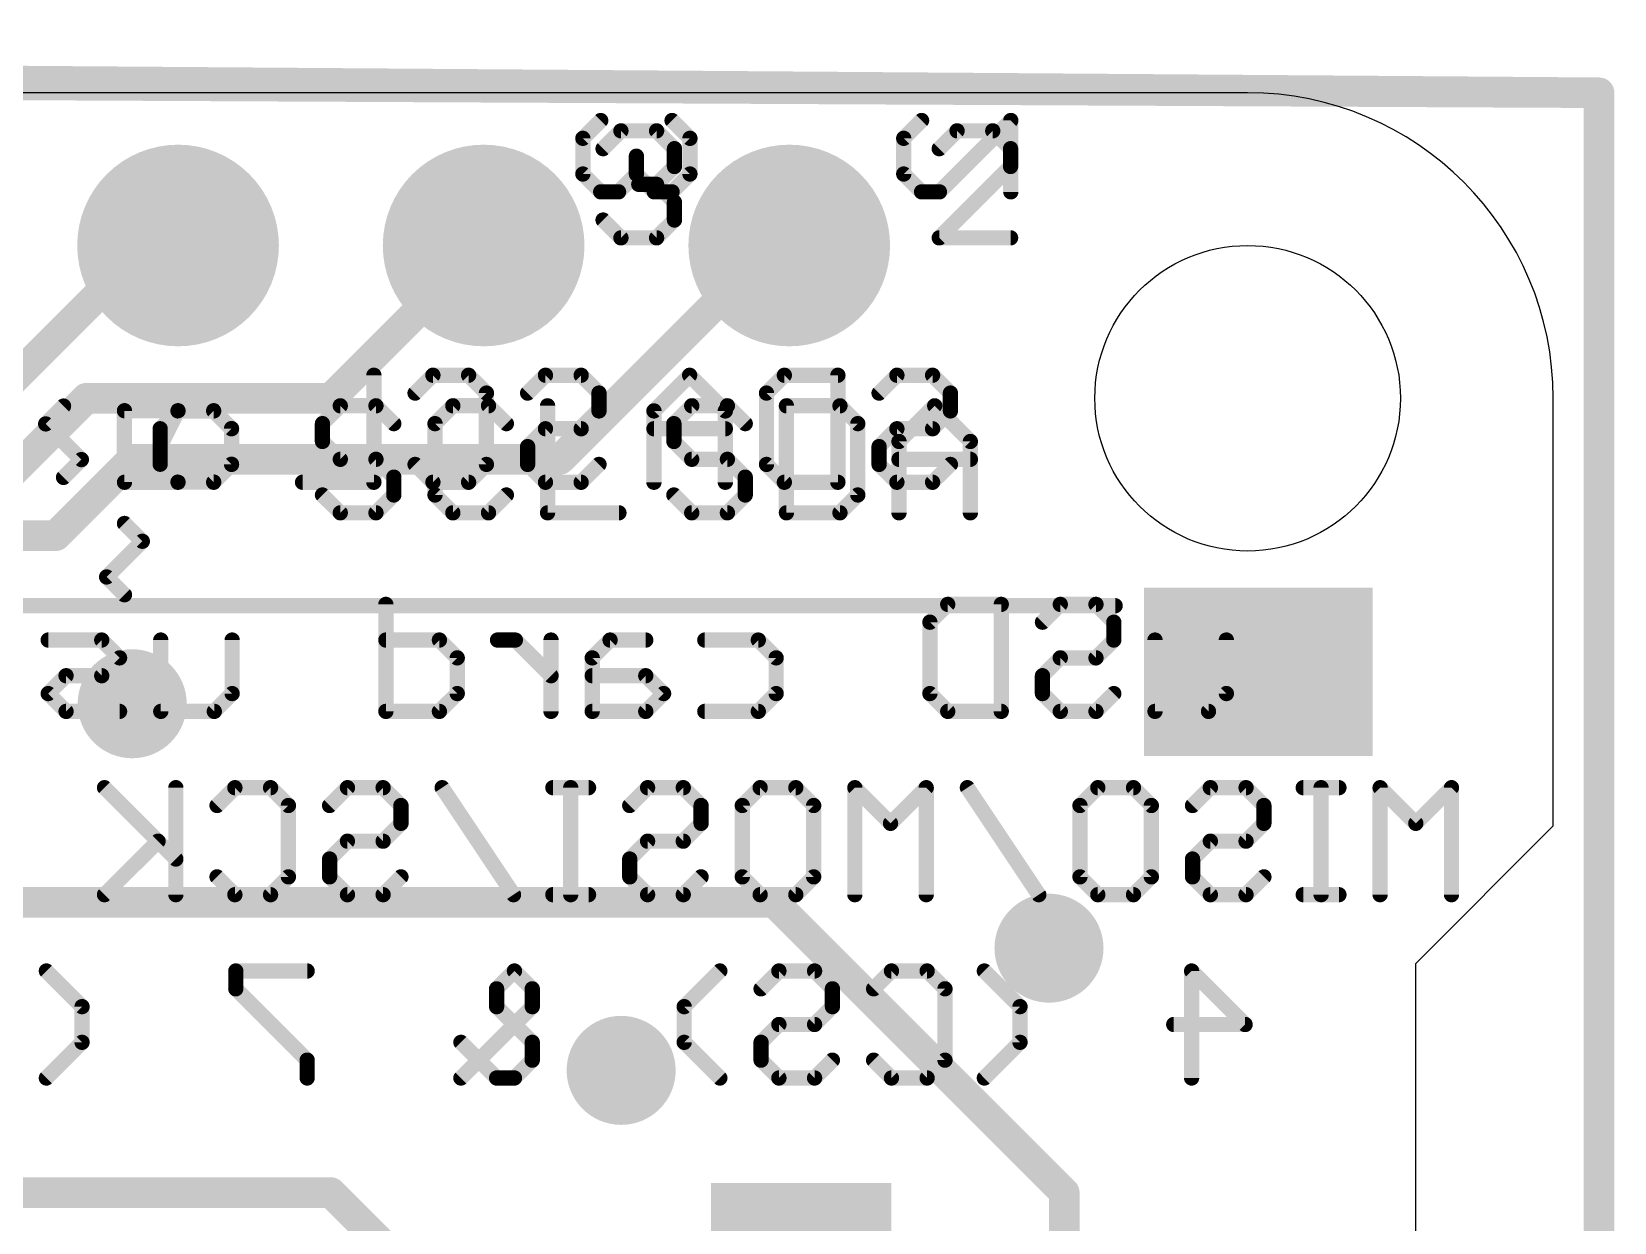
# Model space of a CAD drawing. Extents: x -0.4 to 51.3, y -0.4 to 23.4.
# Drawn here: x 38.15 to 51.31, y 13.47 to 23.37 of the extents above; entities that cross this region are included whole.
import ezdxf

# ---------------------------------------------------------------- set-up
doc = ezdxf.new("R2010")
doc.units = 0
for name, color, linetype in [('1', 12, 'CONTINUOUS'), ('16', 132, 'CONTINUOUS'), ('17', 110, 'CONTINUOUS'), ('18', 110, 'CONTINUOUS'), ('20', 53, 'CONTINUOUS'), ('21', 40, 'CONTINUOUS'), ('22', 6, 'CONTINUOUS')]:
    doc.layers.add(name, color=color, linetype=linetype)

# ---------------------------------------------------------------- blocks, each defined once
blk = doc.blocks.new('ROUNDP')
at = {"const_width": 0.5}
blk.add_lwpolyline([(0, -0.25, 1), (0, 0.25, 1), (0, -0.25)], format="xyb", dxfattribs=at)
blk = doc.blocks.new('RECT')
blk.add_solid([(-0.5, -0.5), (0.5, -0.5), (-0.5, 0.5), (0.5, 0.5)])
blk = doc.blocks.new('ROUNDV')
at = {"const_width": 0.5}
blk.add_lwpolyline([(0, -0.25, 1), (0, 0.25, 1), (0, -0.25)], format="xyb", dxfattribs=at)

msp = doc.modelspace()

# ---------------------------------------------------------------- linework, layer by layer
at = {"layer": '1', "const_width": 0.254}
for points in [[(51.181, 22.86), (-0.254, 23.241)], [(51.181, 0), (51.181, 22.86)], [(44.323, 16.129), (36.703, 16.129)], [(46.736, 13.716), (44.323, 16.129)], [(32.258, 13.716), (40.64, 13.716)], [(40.64, 13.716), (42.037, 12.319)], [(46.736, 6.477), (46.736, 13.716)]]:
    msp.add_lwpolyline(points, dxfattribs=at)
at = {"layer": '1', "const_width": 0.127}
for points in [[(51.2445, 22.86, 1), (51.1175, 22.86)], [(51.1805, 22.7965, 1), (51.1815, 22.9235)], [(44.3679, 16.1739, 1), (44.2781, 16.0841)], [(44.323, 16.0655, 1), (44.323, 16.1925)], [(40.6849, 13.7609, 1), (40.5951, 13.6711)], [(40.64, 13.6525, 1), (40.64, 13.7795)], [(46.7995, 13.716, 1), (46.6725, 13.716)], [(46.6911, 13.6711, 1), (46.7809, 13.7609)]]:
    msp.add_lwpolyline(points, format="xyb", dxfattribs=at)
at = {"layer": '16', "const_width": 0.254}
for points in [[(51.181, 22.86), (-0.254, 23.114)], [(51.181, 0), (51.181, 22.86)], [(39.116, 21.59), (37.846, 20.32)], [(39.37, 21.59), (39.116, 21.59)], [(39.497, 21.59), (39.37, 21.59)], [(40.64, 20.32), (41.91, 21.59)], [(42.545, 19.812), (44.323, 21.59)], [(44.45, 21.59), (43.942, 21.59)], [(44.323, 21.59), (44.45, 21.59)], [(37.973, 19.685), (38.608, 20.32)], [(38.608, 20.32), (40.64, 20.32)], [(38.354, 19.177), (38.989, 19.812)], [(38.989, 19.812), (42.545, 19.812)], [(37.084, 19.177), (38.354, 19.177)]]:
    msp.add_lwpolyline(points, dxfattribs=at)
at = {"layer": '16', "const_width": 0.127}
for points in [[(51.2445, 22.86, 1), (51.1175, 22.86)], [(51.1807, 22.7965, 1), (51.1813, 22.9235)], [(39.116, 21.6535, 1), (39.116, 21.5265)], [(39.1609, 21.5451, 1), (39.0711, 21.6349)], [(39.37, 21.6535, 1), (39.37, 21.5265)], [(39.37, 21.5265, 1), (39.37, 21.6535)], [(39.497, 21.5265, 1), (39.497, 21.6535)], [(41.9549, 21.5451, 1), (41.8651, 21.6349)], [(43.942, 21.6535, 1), (43.942, 21.5265)], [(44.323, 21.6535, 1), (44.323, 21.5265)], [(44.3679, 21.5451, 1), (44.2781, 21.6349)], [(44.45, 21.5265, 1), (44.45, 21.6535)], [(44.45, 21.5265, 1), (44.45, 21.6535)], [(38.608, 20.3835, 1), (38.608, 20.2565)], [(38.6529, 20.2751, 1), (38.5631, 20.3649)], [(40.5951, 20.3649, 1), (40.6849, 20.2751)], [(40.64, 20.2565, 1), (40.64, 20.3835)], [(38.989, 19.8755, 1), (38.989, 19.7485)], [(39.0339, 19.7671, 1), (38.9441, 19.8569)], [(42.5001, 19.8569, 1), (42.5899, 19.7671)], [(42.545, 19.7485, 1), (42.545, 19.8755)], [(38.3091, 19.2219, 1), (38.3989, 19.1321)], [(38.354, 19.1135, 1), (38.354, 19.2405)]]:
    msp.add_lwpolyline(points, format="xyb", dxfattribs=at)
at = {"layer": '20'}
for p, q in [((48.26, 22.86), (2.54, 22.86)), ((50.8, 16.764), (50.8, 20.32)), ((49.657, 15.621), (50.8, 16.764)), ((49.657, 4.572), (49.657, 15.621))]:
    msp.add_line(p, q, dxfattribs=at)
msp.add_circle((48.26, 20.32), 1.27, dxfattribs=at)
msp.add_arc((48.26, 20.32), 2.54, 0, 90, dxfattribs=at)
at = {"layer": '21', "const_width": 0.127}
for points in [[(42.9027, 22.395), (43.051, 22.5433)], [(43.051, 22.5433), (43.3476, 22.5433)], [(43.3476, 22.5433), (43.4959, 22.395)], [(45.845, 22.5433), (45.6967, 22.395)], [(46.1416, 22.5433), (45.845, 22.5433)], [(46.2899, 22.395), (46.1416, 22.5433)], [(43.4959, 22.395), (43.4959, 22.2467)], [(46.2899, 22.2467), (46.2899, 22.395)], [(43.4959, 22.2467), (43.3476, 22.0984)], [(45.6967, 21.6535), (46.2899, 22.2467)], [(43.3476, 22.0984), (43.1993, 22.0984)], [(43.3476, 22.0984), (43.4959, 21.9501)], [(43.4959, 21.9501), (43.4959, 21.8018)], [(43.051, 21.6535), (42.9027, 21.8018)], [(43.4959, 21.8018), (43.3476, 21.6535)], [(43.3476, 21.6535), (43.051, 21.6535)], [(46.2899, 21.6535), (45.6967, 21.6535)], [(38.9247, 20.2147), (38.9247, 19.6215)], [(39.2213, 20.0664), (39.3696, 20.2147)], [(39.3696, 20.2147), (39.6662, 20.2147)], [(39.6662, 20.2147), (39.8145, 20.0664)], [(40.7185, 20.2573), (40.5702, 20.109)], [(41.0151, 20.2573), (40.7185, 20.2573)], [(41.1634, 20.109), (41.0151, 20.2573)], [(41.654, 20.2573), (41.5057, 20.109)], [(41.9506, 20.2573), (41.654, 20.2573)], [(42.0989, 20.109), (41.9506, 20.2573)], [(42.4413, 20.2573), (42.4413, 19.3675)], [(43.6395, 20.2573), (43.4912, 20.109)], [(43.9361, 20.2573), (43.6395, 20.2573)], [(44.0844, 20.109), (43.9361, 20.2573)], [(44.4267, 20.2573), (44.4267, 19.3675)], [(44.8716, 20.2573), (44.4267, 20.2573)], [(45.0199, 20.109), (44.8716, 20.2573)], [(45.3623, 19.9607), (45.6588, 20.2573)], [(45.6588, 20.2573), (45.9554, 19.9607)], [(39.2213, 19.9181), (39.2213, 20.0664)], [(39.8145, 20.0664), (39.8145, 19.7698)], [(40.5702, 20.109), (40.5702, 19.9607)], [(41.5057, 20.109), (41.5057, 19.5158)], [(43.4912, 20.109), (43.4912, 19.9607)], [(45.0199, 19.5158), (45.0199, 20.109)], [(40.5702, 19.9607), (40.7185, 19.8124)], [(43.4912, 19.9607), (43.6395, 19.8124)], [(45.3623, 19.3675), (45.3623, 19.9607)], [(45.9554, 19.9607), (45.9554, 19.3675)], [(39.3696, 19.6215), (39.2213, 19.9181)], [(40.7185, 19.8124), (41.0151, 19.8124)], [(41.0151, 19.8124), (41.1634, 19.6641)], [(43.6395, 19.8124), (43.9361, 19.8124)], [(43.9361, 19.8124), (44.0844, 19.6641)], [(45.3623, 19.8124), (45.9554, 19.8124)], [(39.8145, 19.7698), (39.6662, 19.6215)], [(38.9247, 19.6215), (39.3696, 19.6215)], [(41.1634, 19.6641), (41.1634, 19.5158)], [(44.0844, 19.6641), (44.0844, 19.5158)], [(40.7185, 19.3675), (40.5702, 19.5158)], [(41.1634, 19.5158), (41.0151, 19.3675)], [(41.5057, 19.5158), (41.654, 19.3675)], [(41.9506, 19.3675), (42.0989, 19.5158)], [(43.6395, 19.3675), (43.4912, 19.5158)], [(44.0844, 19.5158), (43.9361, 19.3675)], [(44.8716, 19.3675), (45.0199, 19.5158)], [(39.073, 19.1309), (38.9247, 19.2792)], [(41.0151, 19.3675), (40.7185, 19.3675)], [(41.654, 19.3675), (41.9506, 19.3675)], [(42.4413, 19.3675), (43.0344, 19.3675)], [(43.9361, 19.3675), (43.6395, 19.3675)], [(44.4267, 19.3675), (44.8716, 19.3675)], [(38.7764, 18.8343), (39.073, 19.1309)], [(38.9247, 18.686), (38.7764, 18.8343)], [(33.809, 18.595), (47.159, 18.595)]]:
    msp.add_lwpolyline(points, dxfattribs=at)
at = {"layer": '21', "const_width": 0.0635}
for points in [[(43.051, 22.575, 1), (43.051, 22.5115)], [(43.0735, 22.5208, 1), (43.0286, 22.5657)], [(43.3701, 22.5657, 1), (43.3252, 22.5208)], [(43.3476, 22.5115, 1), (43.3476, 22.575)], [(45.845, 22.575, 1), (45.845, 22.5115)], [(45.8675, 22.5208, 1), (45.8226, 22.5657)], [(46.1641, 22.5657, 1), (46.1192, 22.5208)], [(46.1416, 22.5115, 1), (46.1416, 22.575)], [(42.8803, 22.4174, 1), (42.9252, 22.3725)], [(43.5277, 22.395, 1), (43.4642, 22.395)], [(43.4735, 22.3725, 1), (43.5184, 22.4174)], [(45.6743, 22.4174, 1), (45.7192, 22.3725)], [(46.3217, 22.395, 1), (46.2582, 22.395)], [(46.2675, 22.3725, 1), (46.3124, 22.4174)], [(43.4642, 22.2467, 1), (43.5277, 22.2467)], [(43.5184, 22.2242, 1), (43.4735, 22.2691)], [(46.2582, 22.2467, 1), (46.3217, 22.2467)], [(46.3124, 22.2242, 1), (46.2675, 22.2691)], [(43.1993, 22.1301, 1), (43.1993, 22.0666)], [(43.3701, 22.1208, 1), (43.3252, 22.0759)], [(43.3252, 22.1208, 1), (43.3701, 22.0759)], [(43.3476, 22.0666, 1), (43.3476, 22.1301)], [(43.5277, 21.9501, 1), (43.4642, 21.9501)], [(43.4735, 21.9276, 1), (43.5184, 21.9725)], [(42.9252, 21.8242, 1), (42.8803, 21.7793)], [(43.5184, 21.7793, 1), (43.4735, 21.8242)], [(43.051, 21.6852, 1), (43.051, 21.6218)], [(43.0286, 21.631, 1), (43.0735, 21.676)], [(43.3252, 21.676, 1), (43.3701, 21.631)], [(43.3476, 21.6218, 1), (43.3476, 21.6852)], [(43.4642, 21.8018, 1), (43.5277, 21.8018)], [(45.6967, 21.6852, 1), (45.6967, 21.6218)], [(45.6743, 21.676, 1), (45.7192, 21.631)], [(46.2899, 21.6218, 1), (46.2899, 21.6852)], [(38.9565, 20.2147, 1), (38.893, 20.2147)], [(39.3696, 20.2464, 1), (39.3696, 20.1829)], [(39.3921, 20.1922, 1), (39.3472, 20.2371)], [(39.6887, 20.2371, 1), (39.6438, 20.1922)], [(39.6662, 20.1829, 1), (39.6662, 20.2464)], [(40.7185, 20.289, 1), (40.7185, 20.2255)], [(40.741, 20.2348, 1), (40.6961, 20.2797)], [(41.0376, 20.2797, 1), (40.9926, 20.2348)], [(41.0151, 20.2255, 1), (41.0151, 20.289)], [(41.654, 20.289, 1), (41.654, 20.2255)], [(41.6765, 20.2348, 1), (41.6316, 20.2797)], [(41.9731, 20.2797, 1), (41.9282, 20.2348)], [(41.9506, 20.2255, 1), (41.9506, 20.289)], [(42.473, 20.2573, 1), (42.4095, 20.2573)], [(43.6395, 20.289, 1), (43.6395, 20.2255)], [(43.662, 20.2348, 1), (43.6171, 20.2797)], [(43.9586, 20.2797, 1), (43.9136, 20.2348)], [(43.9361, 20.2255, 1), (43.9361, 20.289)], [(44.4585, 20.2573, 1), (44.395, 20.2573)], [(44.4267, 20.289, 1), (44.4267, 20.2255)], [(44.8941, 20.2797, 1), (44.8492, 20.2348)], [(44.8716, 20.2255, 1), (44.8716, 20.289)], [(45.6813, 20.2797, 1), (45.6364, 20.2348)], [(45.6813, 20.2348, 1), (45.6364, 20.2797)], [(39.2531, 20.0664, 1), (39.1896, 20.0664)], [(39.8463, 20.0664, 1), (39.7828, 20.0664)], [(40.602, 20.109, 1), (40.5385, 20.109)], [(40.5478, 20.1314, 1), (40.5927, 20.0865)], [(41.1409, 20.0865, 1), (41.1858, 20.1314)], [(41.5375, 20.109, 1), (41.474, 20.109)], [(41.4833, 20.1314, 1), (41.5282, 20.0865)], [(42.0765, 20.0865, 1), (42.1214, 20.1314)], [(43.523, 20.109, 1), (43.4595, 20.109)], [(43.4688, 20.1314, 1), (43.5137, 20.0865)], [(44.0619, 20.0865, 1), (44.1068, 20.1314)], [(45.0517, 20.109, 1), (44.9882, 20.109)], [(44.9975, 20.0865, 1), (45.0424, 20.1314)], [(39.1989, 20.0888, 1), (39.2438, 20.0439)], [(39.792, 20.0439, 1), (39.837, 20.0888)], [(40.5927, 19.9831, 1), (40.5478, 19.9382)], [(43.5137, 19.9831, 1), (43.4688, 19.9382)], [(45.394, 19.9607, 1), (45.3305, 19.9607)], [(45.3398, 19.9831, 1), (45.3847, 19.9382)], [(45.9872, 19.9607, 1), (45.9237, 19.9607)], [(45.933, 19.9382, 1), (45.9779, 19.9831)], [(39.2497, 19.9323, 1), (39.1929, 19.9039)], [(39.1896, 19.9181, 1), (39.2531, 19.9181)], [(40.5385, 19.9607, 1), (40.602, 19.9607)], [(40.7185, 19.8441, 1), (40.7185, 19.7806)], [(40.6961, 19.7899, 1), (40.741, 19.8348)], [(41.0376, 19.8348, 1), (40.9926, 19.7899)], [(41.0151, 19.7806, 1), (41.0151, 19.8441)], [(43.4595, 19.9607, 1), (43.523, 19.9607)], [(43.6395, 19.8441, 1), (43.6395, 19.7806)], [(43.6171, 19.7899, 1), (43.662, 19.8348)], [(43.9586, 19.8348, 1), (43.9136, 19.7899)], [(43.9361, 19.7806, 1), (43.9361, 19.8441)], [(45.3623, 19.8441, 1), (45.3623, 19.7806)], [(45.9554, 19.7806, 1), (45.9554, 19.8441)], [(39.7828, 19.7698, 1), (39.8463, 19.7698)], [(39.837, 19.7473, 1), (39.792, 19.7922)], [(38.9247, 19.6532, 1), (38.9247, 19.5898)], [(38.893, 19.6215, 1), (38.9565, 19.6215)], [(39.3412, 19.6073, 1), (39.398, 19.6357)], [(39.3696, 19.5898, 1), (39.3696, 19.6532)], [(39.6438, 19.644, 1), (39.6887, 19.599)], [(41.1951, 19.6641, 1), (41.1316, 19.6641)], [(41.1409, 19.6416, 1), (41.1858, 19.6865)], [(44.1161, 19.6641, 1), (44.0526, 19.6641)], [(44.0619, 19.6416, 1), (44.1068, 19.6865)], [(40.5927, 19.5382, 1), (40.5478, 19.4933)], [(41.1316, 19.5158, 1), (41.1951, 19.5158)], [(41.1858, 19.4933, 1), (41.1409, 19.5382)], [(41.474, 19.5158, 1), (41.5375, 19.5158)], [(41.5282, 19.5382, 1), (41.4833, 19.4933)], [(42.1214, 19.4933, 1), (42.0765, 19.5382)], [(43.5137, 19.5382, 1), (43.4688, 19.4933)], [(44.0526, 19.5158, 1), (44.1161, 19.5158)], [(44.1068, 19.4933, 1), (44.0619, 19.5382)], [(44.9882, 19.5158, 1), (45.0517, 19.5158)], [(45.0424, 19.4933, 1), (44.9975, 19.5382)], [(38.9472, 19.3016, 1), (38.9023, 19.2567)], [(40.7185, 19.3992, 1), (40.7185, 19.3358)], [(40.6961, 19.345, 1), (40.741, 19.39)], [(40.9926, 19.39, 1), (41.0376, 19.345)], [(41.0151, 19.3358, 1), (41.0151, 19.3992)], [(41.654, 19.3992, 1), (41.654, 19.3358)], [(41.6316, 19.345, 1), (41.6765, 19.39)], [(41.9282, 19.39, 1), (41.9731, 19.345)], [(41.9506, 19.3358, 1), (41.9506, 19.3992)], [(42.4095, 19.3675, 1), (42.473, 19.3675)], [(42.4413, 19.3992, 1), (42.4413, 19.3358)], [(43.0344, 19.3358, 1), (43.0344, 19.3992)], [(43.6395, 19.3992, 1), (43.6395, 19.3358)], [(43.6171, 19.345, 1), (43.662, 19.39)], [(43.9136, 19.39, 1), (43.9586, 19.345)], [(43.9361, 19.3358, 1), (43.9361, 19.3992)], [(44.4267, 19.3992, 1), (44.4267, 19.3358)], [(44.395, 19.3675, 1), (44.4585, 19.3675)], [(44.8492, 19.39, 1), (44.8941, 19.345)], [(44.8716, 19.3358, 1), (44.8716, 19.3992)], [(45.3305, 19.3675, 1), (45.394, 19.3675)], [(45.9237, 19.3675, 1), (45.9872, 19.3675)], [(39.0955, 19.1084, 1), (39.0506, 19.1533)], [(39.0506, 19.1084, 1), (39.0955, 19.1533)], [(38.7989, 18.8567, 1), (38.754, 18.8118)], [(38.754, 18.8567, 1), (38.7989, 18.8118)], [(38.9023, 18.6635, 1), (38.9472, 18.7084)], [(47.159, 18.5633, 1), (47.159, 18.6268)]]:
    msp.add_lwpolyline(points, format="xyb", dxfattribs=at)
at = {"layer": '22', "const_width": 0.127}
for points in [[(42.883, 22.6293), (42.7347, 22.481)], [(43.6245, 22.481), (43.4762, 22.6293)], [(45.4017, 22.481), (45.55, 22.6293)], [(46.2915, 22.6293), (45.6983, 22.0361)], [(46.2915, 22.0361), (46.2915, 22.6293)], [(42.7347, 22.481), (42.7347, 22.1844)], [(43.6245, 22.1844), (43.6245, 22.481)], [(45.4017, 22.1844), (45.4017, 22.481)], [(43.1796, 22.1844), (43.1796, 22.3327)], [(42.7347, 22.1844), (42.883, 22.0361)], [(43.0313, 22.0361), (43.1796, 22.1844)], [(43.1796, 22.1844), (43.3279, 22.0361)], [(43.4762, 22.0361), (43.6245, 22.1844)], [(45.55, 22.0361), (45.4017, 22.1844)], [(42.883, 22.0361), (43.0313, 22.0361)], [(43.3279, 22.0361), (43.4762, 22.0361)], [(45.6983, 22.0361), (45.55, 22.0361)], [(40.9977, 20.5113), (40.9977, 19.6215)], [(41.3401, 20.363), (41.4884, 20.5113)], [(41.4884, 20.5113), (41.785, 20.5113)], [(41.785, 20.5113), (41.9333, 20.363)], [(42.2756, 20.363), (42.4239, 20.5113)], [(42.4239, 20.5113), (42.7205, 20.5113)], [(42.7205, 20.5113), (42.8688, 20.363)], [(43.6222, 20.5113), (43.3256, 20.2147)], [(43.9187, 20.2147), (43.6222, 20.5113)], [(44.2611, 20.363), (44.4094, 20.5113)], [(44.4094, 20.5113), (44.8543, 20.5113)], [(44.8543, 20.5113), (44.8543, 19.6215)], [(45.1966, 20.363), (45.3449, 20.5113)], [(45.3449, 20.5113), (45.6415, 20.5113)], [(45.6415, 20.5113), (45.7898, 20.363)], [(41.9333, 20.363), (41.9333, 19.7698)], [(42.8688, 20.363), (42.8688, 20.2147)], [(44.2611, 19.7698), (44.2611, 20.363)], [(45.7898, 20.363), (45.7898, 20.2147)], [(38.27, 20.1066), (38.4183, 20.2549)], [(38.9247, 19.6231), (38.9247, 20.2163)], [(38.9247, 20.2163), (39.3696, 20.2163)], [(39.3696, 20.2163), (39.2213, 19.9197)], [(39.8145, 20.068), (39.6662, 20.2163)], [(42.8688, 20.2147), (42.7205, 20.0664)], [(43.3256, 20.2147), (43.3256, 19.6215)], [(43.9187, 19.6215), (43.9187, 20.2147)], [(45.7898, 20.2147), (45.6415, 20.0664)], [(38.5666, 19.81), (38.27, 20.1066)], [(39.8145, 19.7714), (39.8145, 20.068)], [(42.4239, 20.0664), (42.2756, 19.9181)], [(42.7205, 20.0664), (42.4239, 20.0664)], [(43.9187, 20.0664), (43.3256, 20.0664)], [(45.3449, 20.0664), (45.1966, 19.9181)], [(45.6415, 20.0664), (45.3449, 20.0664)], [(38.4183, 19.6617), (38.5666, 19.81)], [(39.2213, 19.9197), (39.2213, 19.7714)], [(42.2756, 19.9181), (42.2756, 19.7698)], [(45.1966, 19.9181), (45.1966, 19.7698)], [(39.2213, 19.7714), (39.3696, 19.6231)], [(39.6662, 19.6231), (39.8145, 19.7714)], [(41.4884, 19.6215), (41.3401, 19.7698)], [(41.9333, 19.7698), (41.785, 19.6215)], [(42.2756, 19.7698), (42.4239, 19.6215)], [(42.7205, 19.6215), (42.8688, 19.7698)], [(44.4094, 19.6215), (44.2611, 19.7698)], [(45.1966, 19.7698), (45.3449, 19.6215)], [(45.6415, 19.6215), (45.7898, 19.7698)], [(39.3696, 19.6231), (39.6662, 19.6231)], [(40.9977, 19.6215), (40.4046, 19.6215)], [(41.785, 19.6215), (41.4884, 19.6215)], [(42.4239, 19.6215), (42.7205, 19.6215)], [(44.8543, 19.6215), (44.4094, 19.6215)], [(45.3449, 19.6215), (45.6415, 19.6215)], [(41.0974, 18.6063), (41.0974, 17.7165)], [(45.6191, 18.458), (45.7674, 18.6063)], [(45.7674, 18.6063), (46.2123, 18.6063)], [(46.2123, 18.6063), (46.2123, 17.7165)], [(46.5546, 18.458), (46.7029, 18.6063)], [(46.7029, 18.6063), (46.9995, 18.6063)], [(46.9995, 18.6063), (47.1478, 18.458)], [(45.6191, 17.8648), (45.6191, 18.458)], [(47.1478, 18.458), (47.1478, 18.3097)], [(38.7357, 18.3097), (38.2909, 18.3097)], [(38.884, 18.1614), (38.7357, 18.3097)], [(39.2264, 17.7165), (39.2264, 18.3097)], [(39.8196, 18.3097), (39.8196, 17.8648)], [(41.5423, 18.3097), (41.0974, 18.3097)], [(41.6906, 18.1614), (41.5423, 18.3097)], [(42.1736, 18.3097), (42.0253, 18.3097)], [(42.4702, 18.0131), (42.1736, 18.3097)], [(42.4702, 17.7165), (42.4702, 18.3097)], [(42.9608, 18.3097), (42.8125, 18.1614)], [(43.2574, 18.3097), (42.9608, 18.3097)], [(43.7481, 18.3097), (44.1929, 18.3097)], [(44.1929, 18.3097), (44.3412, 18.1614)], [(47.1478, 18.3097), (46.9995, 18.1614)], [(47.4901, 17.7165), (47.4901, 18.3097)], [(48.0833, 18.3097), (48.0833, 17.8648)], [(38.7357, 18.0131), (38.884, 18.1614)], [(41.6906, 17.8648), (41.6906, 18.1614)], [(42.8125, 18.1614), (42.8125, 17.7165)], [(44.3412, 18.1614), (44.3412, 17.8648)], [(46.7029, 18.1614), (46.5546, 18.0131)], [(46.9995, 18.1614), (46.7029, 18.1614)], [(38.2909, 17.8648), (38.4392, 18.0131)], [(38.4392, 18.0131), (38.7357, 18.0131)], [(43.2574, 18.0131), (42.8125, 18.0131)], [(43.4057, 17.8648), (43.2574, 18.0131)], [(46.5546, 18.0131), (46.5546, 17.8648)], [(38.4392, 17.7165), (38.2909, 17.8648)], [(39.8196, 17.8648), (39.6713, 17.7165)], [(41.5423, 17.7165), (41.6906, 17.8648)], [(43.2574, 17.7165), (43.4057, 17.8648)], [(44.3412, 17.8648), (44.1929, 17.7165)], [(45.7674, 17.7165), (45.6191, 17.8648)], [(46.5546, 17.8648), (46.7029, 17.7165)], [(46.9995, 17.7165), (47.1478, 17.8648)], [(48.0833, 17.8648), (47.935, 17.7165)], [(38.884, 17.7165), (38.4392, 17.7165)], [(39.6713, 17.7165), (39.2264, 17.7165)], [(41.0974, 17.7165), (41.5423, 17.7165)], [(42.8125, 17.7165), (43.2574, 17.7165)], [(44.1929, 17.7165), (43.7481, 17.7165)], [(46.2123, 17.7165), (45.7674, 17.7165)], [(46.7029, 17.7165), (46.9995, 17.7165)], [(47.935, 17.7165), (47.4901, 17.7165)], [(39.3518, 16.4891), (38.7586, 17.0823)], [(39.3518, 17.0823), (39.3518, 16.1925)], [(39.6941, 16.934), (39.8424, 17.0823)], [(39.8424, 17.0823), (40.139, 17.0823)], [(40.139, 17.0823), (40.2873, 16.934)], [(40.6297, 16.934), (40.778, 17.0823)], [(40.778, 17.0823), (41.0745, 17.0823)], [(41.0745, 17.0823), (41.2228, 16.934)], [(42.1583, 16.1925), (41.5652, 17.0823)], [(42.782, 17.0823), (42.4854, 17.0823)], [(42.6337, 16.1925), (42.6337, 17.0823)], [(43.1244, 16.934), (43.2727, 17.0823)], [(43.2727, 17.0823), (43.5693, 17.0823)], [(43.5693, 17.0823), (43.7175, 16.934)], [(44.0599, 16.934), (44.2082, 17.0823)], [(44.2082, 17.0823), (44.5048, 17.0823)], [(44.5048, 17.0823), (44.6531, 16.934)], [(45.292, 16.7857), (44.9954, 17.0823)], [(44.9954, 17.0823), (44.9954, 16.1925)], [(45.5886, 17.0823), (45.292, 16.7857)], [(45.5886, 16.1925), (45.5886, 17.0823)], [(46.5241, 16.1925), (45.9309, 17.0823)], [(46.8665, 16.934), (47.0147, 17.0823)], [(47.0147, 17.0823), (47.3113, 17.0823)], [(47.3113, 17.0823), (47.4596, 16.934)], [(47.802, 16.934), (47.9503, 17.0823)], [(47.9503, 17.0823), (48.2469, 17.0823)], [(48.2469, 17.0823), (48.3951, 16.934)], [(49.0188, 17.0823), (48.7222, 17.0823)], [(48.8705, 16.1925), (48.8705, 17.0823)], [(49.6578, 16.7857), (49.3612, 17.0823)], [(49.3612, 17.0823), (49.3612, 16.1925)], [(49.9543, 17.0823), (49.6578, 16.7857)], [(49.9543, 16.1925), (49.9543, 17.0823)], [(40.2873, 16.934), (40.2873, 16.3408)], [(41.2228, 16.934), (41.2228, 16.7857)], [(43.7175, 16.934), (43.7175, 16.7857)], [(44.0599, 16.3408), (44.0599, 16.934)], [(44.6531, 16.934), (44.6531, 16.3408)], [(46.8665, 16.3408), (46.8665, 16.934)], [(47.4596, 16.934), (47.4596, 16.3408)], [(48.3951, 16.934), (48.3951, 16.7857)], [(41.2228, 16.7857), (41.0745, 16.6374)], [(43.7175, 16.7857), (43.5693, 16.6374)], [(48.3951, 16.7857), (48.2469, 16.6374)], [(39.2035, 16.6374), (38.7586, 16.1925)], [(40.778, 16.6374), (40.6297, 16.4891)], [(41.0745, 16.6374), (40.778, 16.6374)], [(43.2727, 16.6374), (43.1244, 16.4891)], [(43.5693, 16.6374), (43.2727, 16.6374)], [(47.9503, 16.6374), (47.802, 16.4891)], [(48.2469, 16.6374), (47.9503, 16.6374)], [(40.6297, 16.4891), (40.6297, 16.3408)], [(43.1244, 16.4891), (43.1244, 16.3408)], [(47.802, 16.4891), (47.802, 16.3408)], [(39.8424, 16.1925), (39.6941, 16.3408)], [(40.2873, 16.3408), (40.139, 16.1925)], [(40.6297, 16.3408), (40.778, 16.1925)], [(41.0745, 16.1925), (41.2228, 16.3408)], [(43.1244, 16.3408), (43.2727, 16.1925)], [(43.5693, 16.1925), (43.7175, 16.3408)], [(44.2082, 16.1925), (44.0599, 16.3408)], [(44.6531, 16.3408), (44.5048, 16.1925)], [(47.0147, 16.1925), (46.8665, 16.3408)], [(47.4596, 16.3408), (47.3113, 16.1925)], [(47.802, 16.3408), (47.9503, 16.1925)], [(48.2469, 16.1925), (48.3951, 16.3408)], [(40.139, 16.1925), (39.8424, 16.1925)], [(40.778, 16.1925), (41.0745, 16.1925)], [(42.782, 16.1925), (42.4854, 16.1925)], [(43.2727, 16.1925), (43.5693, 16.1925)], [(44.5048, 16.1925), (44.2082, 16.1925)], [(47.3113, 16.1925), (47.0147, 16.1925)], [(47.9503, 16.1925), (48.2469, 16.1925)], [(49.0188, 16.1925), (48.7222, 16.1925)], [(38.5722, 15.2617), (38.2756, 15.5583)], [(40.4432, 15.5583), (39.8501, 15.5583)], [(39.8501, 15.5583), (39.8501, 15.41)], [(42.0177, 15.41), (42.166, 15.5583)], [(42.166, 15.5583), (42.3143, 15.41)], [(43.5769, 15.2617), (43.8735, 15.5583)], [(44.2158, 15.41), (44.3641, 15.5583)], [(44.3641, 15.5583), (44.6607, 15.5583)], [(44.6607, 15.5583), (44.809, 15.41)], [(45.1513, 15.41), (45.2996, 15.5583)], [(45.2996, 15.5583), (45.5962, 15.5583)], [(45.5962, 15.5583), (45.7445, 15.41)], [(46.3682, 15.2617), (46.0716, 15.5583)], [(47.7943, 14.6685), (47.7943, 15.5583)], [(47.7943, 15.5583), (48.2392, 15.1134)], [(39.8501, 15.41), (40.4432, 14.8168)], [(42.0177, 15.2617), (42.0177, 15.41)], [(42.3143, 15.41), (42.3143, 15.2617)], [(44.809, 15.41), (44.809, 15.2617)], [(45.7445, 15.41), (45.7445, 14.8168)], [(38.5722, 14.9651), (38.5722, 15.2617)], [(42.3143, 15.2617), (41.7211, 14.6685)], [(42.3143, 14.9651), (42.0177, 15.2617)], [(43.5769, 14.9651), (43.5769, 15.2617)], [(44.809, 15.2617), (44.6607, 15.1134)], [(46.3682, 14.9651), (46.3682, 15.2617)], [(44.3641, 15.1134), (44.2158, 14.9651)], [(44.6607, 15.1134), (44.3641, 15.1134)], [(48.2392, 15.1134), (47.646, 15.1134)], [(38.2756, 14.6685), (38.5722, 14.9651)], [(41.7211, 14.9651), (42.0177, 14.6685)], [(42.3143, 14.8168), (42.3143, 14.9651)], [(43.8735, 14.6685), (43.5769, 14.9651)], [(44.2158, 14.9651), (44.2158, 14.8168)], [(46.0716, 14.6685), (46.3682, 14.9651)], [(40.4432, 14.8168), (40.4432, 14.6685)], [(42.166, 14.6685), (42.3143, 14.8168)], [(44.2158, 14.8168), (44.3641, 14.6685)], [(44.6607, 14.6685), (44.809, 14.8168)], [(45.2996, 14.6685), (45.1513, 14.8168)], [(45.7445, 14.8168), (45.5962, 14.6685)], [(42.0177, 14.6685), (42.166, 14.6685)], [(44.3641, 14.6685), (44.6607, 14.6685)], [(45.5962, 14.6685), (45.2996, 14.6685)]]:
    msp.add_lwpolyline(points, dxfattribs=at)
at = {"layer": '22', "const_width": 0.0635}
for points in [[(42.9055, 22.6068, 1), (42.8606, 22.6517)], [(43.4987, 22.6517, 1), (43.4538, 22.6068)], [(45.5725, 22.6068, 1), (45.5276, 22.6517)], [(46.3233, 22.6293, 1), (46.2597, 22.6293)], [(46.314, 22.6068, 1), (46.269, 22.6517)], [(42.7665, 22.481, 1), (42.703, 22.481)], [(42.7123, 22.5034, 1), (42.7572, 22.4585)], [(43.6563, 22.481, 1), (43.5928, 22.481)], [(43.602, 22.4585, 1), (43.647, 22.5034)], [(45.4335, 22.481, 1), (45.37, 22.481)], [(45.3793, 22.5034, 1), (45.4242, 22.4585)], [(43.2114, 22.3327, 1), (43.1479, 22.3327)], [(42.7572, 22.2068, 1), (42.7123, 22.1619)], [(43.2021, 22.2068, 1), (43.1572, 22.1619)], [(43.2021, 22.1619, 1), (43.1572, 22.2068)], [(43.647, 22.1619, 1), (43.602, 22.2068)], [(45.4242, 22.2068, 1), (45.3793, 22.1619)], [(42.703, 22.1844, 1), (42.7665, 22.1844)], [(43.1479, 22.1844, 1), (43.2114, 22.1844)], [(43.5928, 22.1844, 1), (43.6563, 22.1844)], [(45.37, 22.1844, 1), (45.4335, 22.1844)], [(42.883, 22.0678, 1), (42.883, 22.0043)], [(42.8606, 22.0136, 1), (42.9055, 22.0585)], [(43.0089, 22.0585, 1), (43.0538, 22.0136)], [(43.0313, 22.0043, 1), (43.0313, 22.0678)], [(43.3279, 22.0678, 1), (43.3279, 22.0043)], [(43.3055, 22.0136, 1), (43.3504, 22.0585)], [(43.4538, 22.0585, 1), (43.4987, 22.0136)], [(43.4762, 22.0043, 1), (43.4762, 22.0678)], [(45.55, 22.0678, 1), (45.55, 22.0043)], [(45.5276, 22.0136, 1), (45.5725, 22.0585)], [(45.6759, 22.0585, 1), (45.7208, 22.0136)], [(45.6983, 22.0043, 1), (45.6983, 22.0678)], [(46.2597, 22.0361, 1), (46.3233, 22.0361)], [(41.0295, 20.5113, 1), (40.966, 20.5113)], [(41.4884, 20.543, 1), (41.4884, 20.4795)], [(41.5108, 20.4888, 1), (41.4659, 20.5337)], [(41.8074, 20.5337, 1), (41.7625, 20.4888)], [(41.785, 20.4795, 1), (41.785, 20.543)], [(42.4239, 20.543, 1), (42.4239, 20.4795)], [(42.4464, 20.4888, 1), (42.4014, 20.5337)], [(42.7429, 20.5337, 1), (42.698, 20.4888)], [(42.7205, 20.4795, 1), (42.7205, 20.543)], [(43.6446, 20.5337, 1), (43.5997, 20.4888)], [(43.6446, 20.4888, 1), (43.5997, 20.5337)], [(44.4094, 20.543, 1), (44.4094, 20.4795)], [(44.4318, 20.4888, 1), (44.3869, 20.5337)], [(44.886, 20.5113, 1), (44.8225, 20.5113)], [(44.8543, 20.4795, 1), (44.8543, 20.543)], [(45.3449, 20.543, 1), (45.3449, 20.4795)], [(45.3674, 20.4888, 1), (45.3224, 20.5337)], [(45.6639, 20.5337, 1), (45.619, 20.4888)], [(45.6415, 20.4795, 1), (45.6415, 20.543)], [(41.3176, 20.3854, 1), (41.3625, 20.3405)], [(41.965, 20.363, 1), (41.9015, 20.363)], [(41.9108, 20.3405, 1), (41.9557, 20.3854)], [(42.2532, 20.3854, 1), (42.2981, 20.3405)], [(42.9005, 20.363, 1), (42.837, 20.363)], [(42.8463, 20.3405, 1), (42.8912, 20.3854)], [(44.2928, 20.363, 1), (44.2293, 20.363)], [(44.2386, 20.3854, 1), (44.2835, 20.3405)], [(45.1742, 20.3854, 1), (45.2191, 20.3405)], [(45.8215, 20.363, 1), (45.758, 20.363)], [(45.7673, 20.3405, 1), (45.8122, 20.3854)], [(38.4407, 20.2325, 1), (38.3958, 20.2774)], [(38.9565, 20.2163, 1), (38.893, 20.2163)], [(38.9247, 20.248, 1), (38.9247, 20.1845)], [(39.398, 20.2021, 1), (39.3412, 20.2305)], [(39.3696, 20.1845, 1), (39.3696, 20.248)], [(39.6887, 20.2387, 1), (39.6438, 20.1938)], [(42.8912, 20.1922, 1), (42.8463, 20.2371)], [(43.3573, 20.2147, 1), (43.2938, 20.2147)], [(43.3031, 20.2371, 1), (43.348, 20.1922)], [(43.9505, 20.2147, 1), (43.887, 20.2147)], [(43.8963, 20.1922, 1), (43.9412, 20.2371)], [(45.8122, 20.1922, 1), (45.7673, 20.2371)], [(38.2924, 20.1291, 1), (38.2475, 20.0842)], [(38.2475, 20.1291, 1), (38.2924, 20.0842)], [(39.8463, 20.068, 1), (39.7828, 20.068)], [(42.4239, 20.0981, 1), (42.4239, 20.0346)], [(42.4464, 20.0439, 1), (42.4014, 20.0888)], [(42.7205, 20.0346, 1), (42.7205, 20.0981)], [(42.837, 20.2147, 1), (42.9005, 20.2147)], [(43.3256, 20.0981, 1), (43.3256, 20.0346)], [(43.9187, 20.0346, 1), (43.9187, 20.0981)], [(45.3449, 20.0981, 1), (45.3449, 20.0346)], [(45.3674, 20.0439, 1), (45.3224, 20.0888)], [(45.6415, 20.0346, 1), (45.6415, 20.0981)], [(45.758, 20.2147, 1), (45.8215, 20.2147)], [(39.792, 20.0455, 1), (39.837, 20.0904)], [(42.698, 20.0888, 1), (42.7429, 20.0439)], [(45.619, 20.0888, 1), (45.6639, 20.0439)], [(38.589, 19.7876, 1), (38.5441, 19.8325)], [(38.5441, 19.7876, 1), (38.589, 19.8325)], [(39.2531, 19.9197, 1), (39.1896, 19.9197)], [(39.1929, 19.9339, 1), (39.2497, 19.9055)], [(42.3074, 19.9181, 1), (42.2439, 19.9181)], [(42.2532, 19.9405, 1), (42.2981, 19.8956)], [(45.2284, 19.9181, 1), (45.1649, 19.9181)], [(45.1742, 19.9405, 1), (45.2191, 19.8956)], [(39.1896, 19.7714, 1), (39.2531, 19.7714)], [(39.2438, 19.7938, 1), (39.1989, 19.7489)], [(39.7828, 19.7714, 1), (39.8463, 19.7714)], [(39.837, 19.7489, 1), (39.792, 19.7938)], [(41.3625, 19.7922, 1), (41.3176, 19.7473)], [(41.9015, 19.7698, 1), (41.965, 19.7698)], [(41.9557, 19.7473, 1), (41.9108, 19.7922)], [(42.2439, 19.7698, 1), (42.3074, 19.7698)], [(42.2981, 19.7922, 1), (42.2532, 19.7473)], [(42.8912, 19.7473, 1), (42.8463, 19.7922)], [(44.2293, 19.7698, 1), (44.2928, 19.7698)], [(44.2835, 19.7922, 1), (44.2386, 19.7473)], [(45.2191, 19.7922, 1), (45.1742, 19.7473)], [(45.1649, 19.7698, 1), (45.2284, 19.7698)], [(45.8122, 19.7473, 1), (45.7673, 19.7922)], [(38.3958, 19.6842, 1), (38.4407, 19.6393)], [(38.893, 19.6231, 1), (38.9565, 19.6231)], [(39.3696, 19.6548, 1), (39.3696, 19.5913)], [(39.3472, 19.6006, 1), (39.3921, 19.6455)], [(39.6438, 19.6455, 1), (39.6887, 19.6006)], [(39.6662, 19.5913, 1), (39.6662, 19.6548)], [(40.4046, 19.6532, 1), (40.4046, 19.5898)], [(40.966, 19.6215, 1), (41.0295, 19.6215)], [(40.9977, 19.5898, 1), (40.9977, 19.6532)], [(41.4884, 19.6532, 1), (41.4884, 19.5898)], [(41.4659, 19.599, 1), (41.5108, 19.644)], [(41.7625, 19.644, 1), (41.8074, 19.599)], [(41.785, 19.5898, 1), (41.785, 19.6532)], [(42.4239, 19.6532, 1), (42.4239, 19.5898)], [(42.4014, 19.599, 1), (42.4464, 19.644)], [(42.698, 19.644, 1), (42.7429, 19.599)], [(42.7205, 19.5898, 1), (42.7205, 19.6532)], [(43.2938, 19.6215, 1), (43.3573, 19.6215)], [(43.887, 19.6215, 1), (43.9505, 19.6215)], [(44.4094, 19.6532, 1), (44.4094, 19.5898)], [(44.3869, 19.599, 1), (44.4318, 19.644)], [(44.8225, 19.6215, 1), (44.886, 19.6215)], [(44.8543, 19.5898, 1), (44.8543, 19.6532)], [(45.3449, 19.6532, 1), (45.3449, 19.5898)], [(45.3224, 19.599, 1), (45.3674, 19.644)], [(45.619, 19.644, 1), (45.6639, 19.599)], [(45.6415, 19.5898, 1), (45.6415, 19.6532)], [(41.1292, 18.6063, 1), (41.0657, 18.6063)], [(45.7674, 18.638, 1), (45.7674, 18.5745)], [(45.7898, 18.5838, 1), (45.7449, 18.6287)], [(46.244, 18.6063, 1), (46.1805, 18.6063)], [(46.2123, 18.5745, 1), (46.2123, 18.638)], [(46.7029, 18.638, 1), (46.7029, 18.5745)], [(46.7254, 18.5838, 1), (46.6805, 18.6287)], [(47.0219, 18.6287, 1), (46.977, 18.5838)], [(46.9995, 18.5745, 1), (46.9995, 18.638)], [(45.6508, 18.458, 1), (45.5873, 18.458)], [(45.5966, 18.4804, 1), (45.6415, 18.4355)], [(46.5322, 18.4804, 1), (46.5771, 18.4355)], [(47.1795, 18.458, 1), (47.116, 18.458)], [(47.1253, 18.4355, 1), (47.1702, 18.4804)], [(38.2909, 18.3414, 1), (38.2909, 18.2779)], [(38.7582, 18.3321, 1), (38.7133, 18.2872)], [(38.7357, 18.2779, 1), (38.7357, 18.3414)], [(39.2581, 18.3097, 1), (39.1946, 18.3097)], [(39.8513, 18.3097, 1), (39.7878, 18.3097)], [(41.0974, 18.3414, 1), (41.0974, 18.2779)], [(41.5648, 18.3321, 1), (41.5198, 18.2872)], [(41.5423, 18.2779, 1), (41.5423, 18.3414)], [(42.0253, 18.3414, 1), (42.0253, 18.2779)], [(42.1961, 18.3321, 1), (42.1512, 18.2872)], [(42.1736, 18.2779, 1), (42.1736, 18.3414)], [(42.5019, 18.3097, 1), (42.4384, 18.3097)], [(42.9608, 18.3414, 1), (42.9608, 18.2779)], [(42.9833, 18.2872, 1), (42.9384, 18.3321)], [(43.2574, 18.2779, 1), (43.2574, 18.3414)], [(43.7481, 18.3414, 1), (43.7481, 18.2779)], [(44.2154, 18.3321, 1), (44.1705, 18.2872)], [(44.1929, 18.2779, 1), (44.1929, 18.3414)], [(47.116, 18.3097, 1), (47.1795, 18.3097)], [(47.1702, 18.2872, 1), (47.1253, 18.3321)], [(47.5219, 18.3097, 1), (47.4584, 18.3097)], [(48.1151, 18.3097, 1), (48.0515, 18.3097)], [(38.9065, 18.1389, 1), (38.8616, 18.1838)], [(38.8616, 18.1389, 1), (38.9065, 18.1838)], [(41.7223, 18.1614, 1), (41.6588, 18.1614)], [(41.6681, 18.1389, 1), (41.713, 18.1838)], [(42.8443, 18.1614, 1), (42.7808, 18.1614)], [(42.7901, 18.1838, 1), (42.835, 18.1389)], [(44.373, 18.1614, 1), (44.3095, 18.1614)], [(44.3188, 18.1389, 1), (44.3637, 18.1838)], [(46.7029, 18.1931, 1), (46.7029, 18.1296)], [(46.7254, 18.1389, 1), (46.6805, 18.1838)], [(46.977, 18.1838, 1), (47.0219, 18.1389)], [(46.9995, 18.1296, 1), (46.9995, 18.1931)], [(38.4392, 18.0448, 1), (38.4392, 17.9813)], [(38.4616, 17.9906, 1), (38.4167, 18.0355)], [(38.7133, 18.0355, 1), (38.7582, 17.9906)], [(38.7357, 17.9813, 1), (38.7357, 18.0448)], [(42.4477, 17.9906, 1), (42.4926, 18.0355)], [(42.8125, 18.0448, 1), (42.8125, 17.9813)], [(43.2799, 18.0355, 1), (43.235, 17.9906)], [(43.2574, 17.9813, 1), (43.2574, 18.0448)], [(46.5864, 18.0131, 1), (46.5229, 18.0131)], [(46.5322, 18.0355, 1), (46.5771, 17.9906)], [(38.3133, 17.8872, 1), (38.2684, 17.8423)], [(38.2684, 17.8872, 1), (38.3133, 17.8423)], [(39.7878, 17.8648, 1), (39.8513, 17.8648)], [(39.842, 17.8423, 1), (39.7971, 17.8872)], [(41.6588, 17.8648, 1), (41.7223, 17.8648)], [(41.713, 17.8423, 1), (41.6681, 17.8872)], [(43.4282, 17.8423, 1), (43.3833, 17.8872)], [(43.3833, 17.8423, 1), (43.4282, 17.8872)], [(44.3095, 17.8648, 1), (44.373, 17.8648)], [(44.3637, 17.8423, 1), (44.3188, 17.8872)], [(45.5873, 17.8648, 1), (45.6508, 17.8648)], [(45.6415, 17.8872, 1), (45.5966, 17.8423)], [(46.5229, 17.8648, 1), (46.5864, 17.8648)], [(46.5771, 17.8872, 1), (46.5322, 17.8423)], [(47.1702, 17.8423, 1), (47.1253, 17.8872)], [(48.0515, 17.8648, 1), (48.1151, 17.8648)], [(48.1058, 17.8423, 1), (48.0608, 17.8872)], [(38.4392, 17.7482, 1), (38.4392, 17.6848)], [(38.4167, 17.694, 1), (38.4616, 17.739)], [(38.884, 17.6848, 1), (38.884, 17.7482)], [(39.2264, 17.7482, 1), (39.2264, 17.6848)], [(39.6488, 17.739, 1), (39.6937, 17.694)], [(39.6713, 17.6848, 1), (39.6713, 17.7482)], [(41.0974, 17.7482, 1), (41.0974, 17.6848)], [(41.5198, 17.739, 1), (41.5648, 17.694)], [(41.5423, 17.6848, 1), (41.5423, 17.7482)], [(42.8125, 17.7482, 1), (42.8125, 17.6848)], [(43.235, 17.739, 1), (43.2799, 17.694)], [(43.2574, 17.6848, 1), (43.2574, 17.7482)], [(43.7481, 17.7482, 1), (43.7481, 17.6848)], [(44.1705, 17.739, 1), (44.2154, 17.694)], [(44.1929, 17.6848, 1), (44.1929, 17.7482)], [(45.7674, 17.7482, 1), (45.7674, 17.6848)], [(45.7449, 17.694, 1), (45.7898, 17.739)], [(46.2123, 17.6848, 1), (46.2123, 17.7482)], [(46.7029, 17.7482, 1), (46.7029, 17.6848)], [(46.6805, 17.694, 1), (46.7254, 17.739)], [(46.977, 17.739, 1), (47.0219, 17.694)], [(46.9995, 17.6848, 1), (46.9995, 17.7482)], [(47.4901, 17.7482, 1), (47.4901, 17.6848)], [(47.9126, 17.739, 1), (47.9575, 17.694)], [(47.935, 17.6848, 1), (47.935, 17.7482)], [(39.1946, 17.7165, 1), (39.2581, 17.7165)], [(41.0657, 17.7165, 1), (41.1292, 17.7165)], [(42.4384, 17.7165, 1), (42.5019, 17.7165)], [(42.7808, 17.7165, 1), (42.8443, 17.7165)], [(46.1805, 17.7165, 1), (46.244, 17.7165)], [(47.4584, 17.7165, 1), (47.5219, 17.7165)], [(38.7811, 17.1047, 1), (38.7362, 17.0598)], [(39.3835, 17.0823, 1), (39.32, 17.0823)], [(39.8424, 17.114, 1), (39.8424, 17.0505)], [(39.8649, 17.0598, 1), (39.82, 17.1047)], [(40.1615, 17.1047, 1), (40.1166, 17.0598)], [(40.139, 17.0505, 1), (40.139, 17.114)], [(40.778, 17.114, 1), (40.778, 17.0505)], [(40.8004, 17.0598, 1), (40.7555, 17.1047)], [(41.097, 17.1047, 1), (41.0521, 17.0598)], [(41.0745, 17.0505, 1), (41.0745, 17.114)], [(41.5916, 17.0999, 1), (41.5388, 17.0646)], [(42.4854, 17.114, 1), (42.4854, 17.0505)], [(42.6655, 17.0823, 1), (42.602, 17.0823)], [(42.782, 17.0505, 1), (42.782, 17.114)], [(43.2727, 17.114, 1), (43.2727, 17.0505)], [(43.2951, 17.0598, 1), (43.2502, 17.1047)], [(43.5917, 17.1047, 1), (43.5468, 17.0598)], [(43.5693, 17.0505, 1), (43.5693, 17.114)], [(44.2082, 17.114, 1), (44.2082, 17.0505)], [(44.2306, 17.0598, 1), (44.1857, 17.1047)], [(44.5272, 17.1047, 1), (44.4823, 17.0598)], [(44.5048, 17.0505, 1), (44.5048, 17.114)], [(45.0272, 17.0823, 1), (44.9637, 17.0823)], [(45.0179, 17.1047, 1), (44.973, 17.0598)], [(45.6203, 17.0823, 1), (45.5568, 17.0823)], [(45.611, 17.0598, 1), (45.5661, 17.1047)], [(45.9573, 17.0999, 1), (45.9045, 17.0646)], [(47.0147, 17.114, 1), (47.0147, 17.0505)], [(47.0372, 17.0598, 1), (46.9923, 17.1047)], [(47.3338, 17.1047, 1), (47.2889, 17.0598)], [(47.3113, 17.0505, 1), (47.3113, 17.114)], [(47.9503, 17.114, 1), (47.9503, 17.0505)], [(47.9727, 17.0598, 1), (47.9278, 17.1047)], [(48.2693, 17.1047, 1), (48.2244, 17.0598)], [(48.2469, 17.0505, 1), (48.2469, 17.114)], [(48.7222, 17.114, 1), (48.7222, 17.0505)], [(48.9023, 17.0823, 1), (48.8388, 17.0823)], [(49.0188, 17.0505, 1), (49.0188, 17.114)], [(49.3929, 17.0823, 1), (49.3294, 17.0823)], [(49.3836, 17.1047, 1), (49.3387, 17.0598)], [(49.9861, 17.0823, 1), (49.9226, 17.0823)], [(49.9768, 17.0598, 1), (49.9319, 17.1047)], [(39.6717, 16.9564, 1), (39.7166, 16.9115)], [(40.3191, 16.934, 1), (40.2556, 16.934)], [(40.2649, 16.9115, 1), (40.3098, 16.9564)], [(40.6072, 16.9564, 1), (40.6521, 16.9115)], [(41.2546, 16.934, 1), (41.1911, 16.934)], [(41.2004, 16.9115, 1), (41.2453, 16.9564)], [(43.1019, 16.9564, 1), (43.1468, 16.9115)], [(43.7493, 16.934, 1), (43.6858, 16.934)], [(43.6951, 16.9115, 1), (43.74, 16.9564)], [(44.0916, 16.934, 1), (44.0281, 16.934)], [(44.0374, 16.9564, 1), (44.0823, 16.9115)], [(44.6848, 16.934, 1), (44.6213, 16.934)], [(44.6306, 16.9115, 1), (44.6755, 16.9564)], [(46.8982, 16.934, 1), (46.8347, 16.934)], [(46.844, 16.9564, 1), (46.8889, 16.9115)], [(47.4914, 16.934, 1), (47.4279, 16.934)], [(47.4372, 16.9115, 1), (47.4821, 16.9564)], [(47.7795, 16.9564, 1), (47.8244, 16.9115)], [(48.4269, 16.934, 1), (48.3634, 16.934)], [(48.3727, 16.9115, 1), (48.4176, 16.9564)], [(41.2453, 16.7632, 1), (41.2004, 16.8081)], [(43.74, 16.7632, 1), (43.6951, 16.8081)], [(45.2695, 16.8081, 1), (45.3145, 16.7632)], [(45.2695, 16.7632, 1), (45.3145, 16.8081)], [(48.4176, 16.7632, 1), (48.3727, 16.8081)], [(49.6353, 16.8081, 1), (49.6802, 16.7632)], [(49.6353, 16.7632, 1), (49.6802, 16.8081)], [(41.1911, 16.7857, 1), (41.2546, 16.7857)], [(43.6858, 16.7857, 1), (43.7493, 16.7857)], [(48.3634, 16.7857, 1), (48.4269, 16.7857)], [(39.226, 16.6149, 1), (39.1811, 16.6598)], [(40.778, 16.6691, 1), (40.778, 16.6056)], [(40.8004, 16.6149, 1), (40.7555, 16.6598)], [(41.0521, 16.6598, 1), (41.097, 16.6149)], [(41.0745, 16.6056, 1), (41.0745, 16.6691)], [(43.2727, 16.6691, 1), (43.2727, 16.6056)], [(43.2951, 16.6149, 1), (43.2502, 16.6598)], [(43.5468, 16.6598, 1), (43.5917, 16.6149)], [(43.5693, 16.6056, 1), (43.5693, 16.6691)], [(47.9503, 16.6691, 1), (47.9503, 16.6056)], [(47.9727, 16.6149, 1), (47.9278, 16.6598)], [(48.2244, 16.6598, 1), (48.2693, 16.6149)], [(48.2469, 16.6056, 1), (48.2469, 16.6691)], [(39.3293, 16.4666, 1), (39.3742, 16.5115)], [(40.6614, 16.4891, 1), (40.5979, 16.4891)], [(40.6072, 16.5115, 1), (40.6521, 16.4666)], [(43.1561, 16.4891, 1), (43.0926, 16.4891)], [(43.1019, 16.5115, 1), (43.1468, 16.4666)], [(47.8337, 16.4891, 1), (47.7702, 16.4891)], [(47.7795, 16.5115, 1), (47.8244, 16.4666)], [(39.7166, 16.3632, 1), (39.6717, 16.3183)], [(40.2556, 16.3408, 1), (40.3191, 16.3408)], [(40.3098, 16.3183, 1), (40.2649, 16.3632)], [(40.5979, 16.3408, 1), (40.6614, 16.3408)], [(40.6521, 16.3632, 1), (40.6072, 16.3183)], [(41.2453, 16.3183, 1), (41.2004, 16.3632)], [(43.0926, 16.3408, 1), (43.1561, 16.3408)], [(43.1468, 16.3632, 1), (43.1019, 16.3183)], [(43.74, 16.3183, 1), (43.6951, 16.3632)], [(44.0281, 16.3408, 1), (44.0916, 16.3408)], [(44.0823, 16.3632, 1), (44.0374, 16.3183)], [(44.6213, 16.3408, 1), (44.6848, 16.3408)], [(44.6755, 16.3183, 1), (44.6306, 16.3632)], [(46.8347, 16.3408, 1), (46.8982, 16.3408)], [(46.8889, 16.3632, 1), (46.844, 16.3183)], [(47.4279, 16.3408, 1), (47.4914, 16.3408)], [(47.4821, 16.3183, 1), (47.4372, 16.3632)], [(47.8244, 16.3632, 1), (47.7795, 16.3183)], [(47.7702, 16.3408, 1), (47.8337, 16.3408)], [(48.4176, 16.3183, 1), (48.3727, 16.3632)], [(38.7362, 16.215, 1), (38.7811, 16.17)], [(39.32, 16.1925, 1), (39.3835, 16.1925)], [(39.8424, 16.2242, 1), (39.8424, 16.1608)], [(39.82, 16.17, 1), (39.8649, 16.215)], [(40.1166, 16.215, 1), (40.1615, 16.17)], [(40.139, 16.1608, 1), (40.139, 16.2242)], [(40.778, 16.2242, 1), (40.778, 16.1608)], [(40.7555, 16.17, 1), (40.8004, 16.215)], [(41.0521, 16.215, 1), (41.097, 16.17)], [(41.0745, 16.1608, 1), (41.0745, 16.2242)], [(42.1319, 16.1749, 1), (42.1848, 16.2101)], [(42.4854, 16.2242, 1), (42.4854, 16.1608)], [(42.602, 16.1925, 1), (42.6655, 16.1925)], [(42.782, 16.1608, 1), (42.782, 16.2242)], [(43.2727, 16.2242, 1), (43.2727, 16.1608)], [(43.2502, 16.17, 1), (43.2951, 16.215)], [(43.5468, 16.215, 1), (43.5917, 16.17)], [(43.5693, 16.1608, 1), (43.5693, 16.2242)], [(44.2082, 16.2242, 1), (44.2082, 16.1608)], [(44.1857, 16.17, 1), (44.2306, 16.215)], [(44.4823, 16.215, 1), (44.5272, 16.17)], [(44.5048, 16.1608, 1), (44.5048, 16.2242)], [(44.9637, 16.1925, 1), (45.0272, 16.1925)], [(45.5568, 16.1925, 1), (45.6203, 16.1925)], [(46.4977, 16.1749, 1), (46.5505, 16.2101)], [(47.0147, 16.2242, 1), (47.0147, 16.1608)], [(46.9923, 16.17, 1), (47.0372, 16.215)], [(47.2889, 16.215, 1), (47.3338, 16.17)], [(47.3113, 16.1608, 1), (47.3113, 16.2242)], [(47.9503, 16.2242, 1), (47.9503, 16.1608)], [(47.9278, 16.17, 1), (47.9727, 16.215)], [(48.2244, 16.215, 1), (48.2693, 16.17)], [(48.2469, 16.1608, 1), (48.2469, 16.2242)], [(48.7222, 16.2242, 1), (48.7222, 16.1608)], [(48.8388, 16.1925, 1), (48.9023, 16.1925)], [(49.0188, 16.1608, 1), (49.0188, 16.2242)], [(49.3294, 16.1925, 1), (49.3929, 16.1925)], [(49.9226, 16.1925, 1), (49.9861, 16.1925)], [(38.2981, 15.5807, 1), (38.2532, 15.5358)], [(39.8818, 15.5583, 1), (39.8183, 15.5583)], [(39.8501, 15.59, 1), (39.8501, 15.5265)], [(40.4432, 15.5265, 1), (40.4432, 15.59)], [(42.1884, 15.5807, 1), (42.1435, 15.5358)], [(42.1884, 15.5358, 1), (42.1435, 15.5807)], [(43.8959, 15.5358, 1), (43.851, 15.5807)], [(44.3641, 15.59, 1), (44.3641, 15.5265)], [(44.3866, 15.5358, 1), (44.3417, 15.5807)], [(44.6831, 15.5807, 1), (44.6382, 15.5358)], [(44.6607, 15.5265, 1), (44.6607, 15.59)], [(45.2996, 15.59, 1), (45.2996, 15.5265)], [(45.3221, 15.5358, 1), (45.2772, 15.5807)], [(45.6187, 15.5807, 1), (45.5738, 15.5358)], [(45.5962, 15.5265, 1), (45.5962, 15.59)], [(46.094, 15.5807, 1), (46.0491, 15.5358)], [(47.8261, 15.5583, 1), (47.7626, 15.5583)], [(47.8168, 15.5807, 1), (47.7719, 15.5358)], [(39.8183, 15.41, 1), (39.8818, 15.41)], [(39.8725, 15.4324, 1), (39.8276, 15.3875)], [(42.0494, 15.41, 1), (41.9859, 15.41)], [(41.9952, 15.4324, 1), (42.0401, 15.3875)], [(42.346, 15.41, 1), (42.2825, 15.41)], [(42.2918, 15.3875, 1), (42.3367, 15.4324)], [(44.1934, 15.4324, 1), (44.2383, 15.3875)], [(44.8407, 15.41, 1), (44.7772, 15.41)], [(44.7865, 15.3875, 1), (44.8314, 15.4324)], [(45.1289, 15.4324, 1), (45.1738, 15.3875)], [(45.7763, 15.41, 1), (45.7128, 15.41)], [(45.7221, 15.3875, 1), (45.767, 15.4324)], [(38.6039, 15.2617, 1), (38.5404, 15.2617)], [(38.5497, 15.2392, 1), (38.5946, 15.2841)], [(41.9859, 15.2617, 1), (42.0494, 15.2617)], [(42.0401, 15.2841, 1), (41.9952, 15.2392)], [(42.2825, 15.2617, 1), (42.346, 15.2617)], [(42.3367, 15.2392, 1), (42.2918, 15.2841)], [(43.6086, 15.2617, 1), (43.5451, 15.2617)], [(43.5544, 15.2841, 1), (43.5993, 15.2392)], [(44.7772, 15.2617, 1), (44.8407, 15.2617)], [(44.8314, 15.2392, 1), (44.7865, 15.2841)], [(46.3999, 15.2617, 1), (46.3364, 15.2617)], [(46.3457, 15.2392, 1), (46.3906, 15.2841)], [(44.3641, 15.1451, 1), (44.3641, 15.0816)], [(44.3866, 15.0909, 1), (44.3417, 15.1358)], [(44.6382, 15.1358, 1), (44.6831, 15.0909)], [(44.6607, 15.0816, 1), (44.6607, 15.1451)], [(47.646, 15.1451, 1), (47.646, 15.0816)], [(48.2168, 15.0909, 1), (48.2617, 15.1358)], [(48.2392, 15.0816, 1), (48.2392, 15.1451)], [(38.5404, 14.9651, 1), (38.6039, 14.9651)], [(38.5946, 14.9426, 1), (38.5497, 14.9875)], [(41.7435, 14.9875, 1), (41.6986, 14.9426)], [(42.346, 14.9651, 1), (42.2825, 14.9651)], [(42.2918, 14.9426, 1), (42.3367, 14.9875)], [(43.5451, 14.9651, 1), (43.6086, 14.9651)], [(43.5993, 14.9875, 1), (43.5544, 14.9426)], [(44.2476, 14.9651, 1), (44.1841, 14.9651)], [(44.1934, 14.9875, 1), (44.2383, 14.9426)], [(46.3364, 14.9651, 1), (46.3999, 14.9651)], [(46.3906, 14.9426, 1), (46.3457, 14.9875)], [(40.475, 14.8168, 1), (40.4115, 14.8168)], [(40.4208, 14.7943, 1), (40.4657, 14.8392)], [(42.3367, 14.7943, 1), (42.2918, 14.8392)], [(44.2383, 14.8392, 1), (44.1934, 14.7943)], [(44.8314, 14.7943, 1), (44.7865, 14.8392)], [(45.1738, 14.8392, 1), (45.1289, 14.7943)], [(45.767, 14.7943, 1), (45.7221, 14.8392)], [(42.2825, 14.8168, 1), (42.346, 14.8168)], [(44.1841, 14.8168, 1), (44.2476, 14.8168)], [(45.7128, 14.8168, 1), (45.7763, 14.8168)], [(38.2532, 14.691, 1), (38.2981, 14.646)], [(40.4115, 14.6685, 1), (40.475, 14.6685)], [(41.6986, 14.691, 1), (41.7435, 14.646)], [(42.0177, 14.7003, 1), (42.0177, 14.6367)], [(41.9952, 14.646, 1), (42.0401, 14.691)], [(42.1435, 14.691, 1), (42.1884, 14.646)], [(42.166, 14.6367, 1), (42.166, 14.7003)], [(43.851, 14.646, 1), (43.8959, 14.691)], [(44.3641, 14.7003, 1), (44.3641, 14.6367)], [(44.3417, 14.646, 1), (44.3866, 14.691)], [(44.6382, 14.691, 1), (44.6831, 14.646)], [(44.6607, 14.6367, 1), (44.6607, 14.7003)], [(45.2996, 14.7003, 1), (45.2996, 14.6367)], [(45.2772, 14.646, 1), (45.3221, 14.691)], [(45.5738, 14.691, 1), (45.6187, 14.646)], [(45.5962, 14.6367, 1), (45.5962, 14.7003)], [(46.0491, 14.691, 1), (46.094, 14.646)], [(47.7626, 14.6685, 1), (47.8261, 14.6685)]]:
    msp.add_lwpolyline(points, format="xyb", dxfattribs=at)

# ---------------------------------------------------------------- block references
at = {"layer": '1', "rotation": 90}
for p, xscale, yscale in [((48.349, 18.045), 1.4, 1.9), ((44.549, 13.445), 0.7, 1.5)]:
    msp.add_blockref('RECT', p, dxfattribs=dict(at, xscale=xscale, yscale=yscale))
at = {"layer": '17', "xscale": 1.6764, "yscale": 1.6764, "rotation": 90}
for p in [(39.37, 21.59), (39.37, 21.59), (41.91, 21.59), (41.91, 21.59), (44.45, 21.59), (44.45, 21.59)]:
    msp.add_blockref('ROUNDP', p, dxfattribs=at)
at = {"layer": '18', "xscale": 0.9064, "yscale": 0.9064}
for p in [(38.989, 17.78), (38.989, 17.78), (46.609, 15.748), (46.609, 15.748), (43.053, 14.732), (43.053, 14.732)]:
    msp.add_blockref('ROUNDV', p, dxfattribs=at)

doc.saveas('drawing.dxf')
